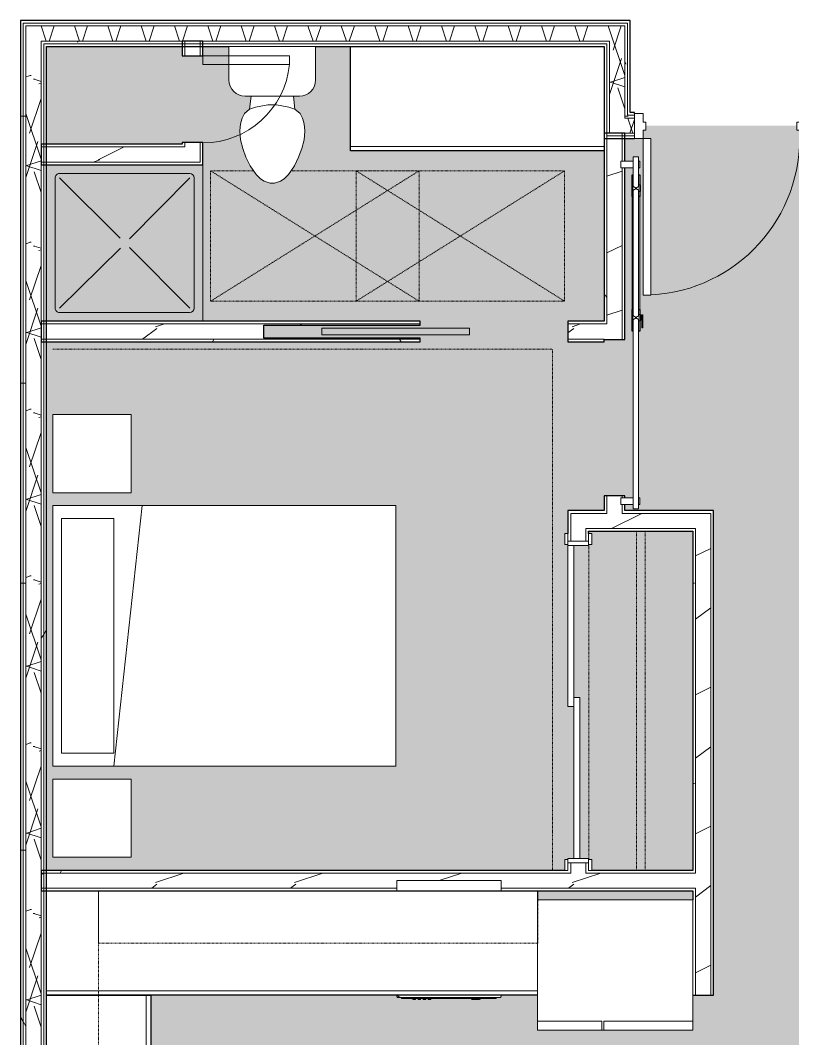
# Model space of a CAD drawing. Header units: inches. Extents: x -4830 to -235, y 9551 to 12852.
# Drawn here: x -3408.9 to -3231.1, y 11415.2 to 11649.6 of the extents above; entities that cross this region are included whole.
import ezdxf

# ---------------------------------------------------------------- set-up
doc = ezdxf.new("R2010")
doc.units = ezdxf.units.IN
doc.header["$MEASUREMENT"] = 0
doc.linetypes.add('Dash', pattern=[0.25, 0.125, -0.125])
for name, color, linetype, lineweight in [('0-1', 7, 'Continuous', 5), ('0-2', 7, 'Continuous', 9), ('0-3', 8, 'Continuous', 9), ('A-AREA-PATT-2', 254, 'Continuous', 9), ('A-DOOR-1', 7, 'Continuous', 9), ('A-DOOR-2', 50, 'Continuous', 13), ('A-DOOR-3', 250, 'Continuous', 25), ('A-DOOR-FRAM-1', 50, 'Continuous', 13), ('A-GENM-HDLN-1', 7, 'Dash', 9), ('A-WALL-1', 250, 'Continuous', 25), ('A-WALL-2', 7, 'Continuous', 9), ('A-WALL-PATT-1', 7, 'Continuous', 9), ('A-WALL-PATT-2', 8, 'Continuous', 9), ('A-WALL-PATT-3', 253, 'Continuous', 9), ('I-FURN-1', 7, 'Continuous', 9), ('I-FURN-HDLN-1', 7, 'Dash', 9), ('I-WALL-1', 250, 'Continuous', 25), ('P-SANR-FIXT-1', 7, 'Continuous', 9), ('Q-CASE-1', 250, 'Continuous', 25), ('Q-CASE-2', 7, 'Continuous', 9), ('Q-CASE-HDLN-1', 7, 'Dash', 9), ('Q-SPCQ-1', 7, 'Continuous', 9)]:
    doc.layers.add(name, color=color, linetype=linetype, lineweight=lineweight)
pattern_1 = [(0, (0, 0), (61.44, 15.36), [2.534, -43.546, 2.534, -43.546, -245.76]), (0, (0, 0), (61.44, 15.36), [-92.16, 2.534, -89.626, 2.534, -43.546, -107.52]), (0, (0, 0), (61.44, 15.36), [-230.4, 2.534, -28.186, 2.534, -74.266]), (120, (23.04, 7.68), (-44.02215, 45.5286), [2.534, -43.546, 2.534, -43.546, -245.76]), (120, (23.04, 7.68), (-44.02215, 45.5286), [-92.16, 2.534, -89.626, 2.534, -43.546, -107.52]), (120, (23.04, 7.68), (-44.02215, 45.5286), [-230.4, 2.534, -28.186, 2.534, -74.266]), (240, (30.72, 38.4), (-17.41785, -60.8886), [2.534, -43.546, 2.534, -43.546, -245.76]), (240, (30.72, 38.4), (-17.41785, -60.8886), [-92.16, 2.534, -89.626, 2.534, -43.546, -107.52]), (240, (30.72, 38.4), (-17.41785, -60.8886), [-230.4, 2.534, -28.186, 2.534, -74.266])]
pattern_2 = [(216.87, (12.795, 31.987), (95.9612857, 63.9749714), [15.994, -143.942]), (206.565, (31.987, 22.391), (-31.986981, -31.986924), [35.763, -35.763]), (198.435, (31.987, 6.397), (-63.974746, -31.987128), [20.231, -80.922])]
pattern_3 = [(161.57, (0.96, 0.96), (-7.6802237, -0.0009796), [0, -54.643, 6.067, 0]), (18.43, (-0.96, 0.96), (-7.6802237, 0.0009796), [0, -54.643, 6.067, 0]), (108.43, (0.96, 0.96), (3.8382953, -19.2013653), [18.211, -42.499]), (71.57, (-0.96, 0.96), (3.8382953, 19.2013653), [18.211, -42.499])]

# ---------------------------------------------------------------- blocks, each defined once
blk = doc.blocks.new('Pocket_Door_2385 - 34_ x 80_-1722045-FLOOR PLAN - 3RD FLOOR')
at = {"layer": 'A-DOOR-2'}
for p, q in [((-39.67, 0.75), (-39.67, -0.75)), ((-5.67, 0.75), (-39.67, 0.75)), ((-5.67, -0.75), (-5.67, 0.75)), ((-39.67, -0.75), (-5.67, -0.75))]:
    blk.add_line(p, q, dxfattribs=at)
blk = doc.blocks.new('FOLDING_SLIDING CLOSET - 72_ x 80_-1372885-FLOOR PLAN - 3RD FLOOR')
at = {"layer": 'A-DOOR-1'}
for p, q in [((-38.75, 3.25), (-36.25, 3.25)), ((-38.75, 2.5), (-38.75, 3.25)), ((-36.25, 2.5), (-38.75, 2.5)), ((-36.25, 3.25), (-36.25, 2.5)), ((36.25, 3.25), (38.75, 3.25)), ((36.25, 2.5), (36.25, 3.25)), ((38.75, 2.5), (36.25, 2.5)), ((38.75, 3.25), (38.75, 2.5)), ((-38.75, -2.25), (-36.25, -2.25)), ((-38.75, -3), (-38.75, -2.25)), ((-36.25, -2.25), (-36.25, -3)), ((36.25, -2.25), (38.75, -2.25)), ((36.25, -3), (36.25, -2.25)), ((38.75, -2.25), (38.75, -3)), ((-36.25, -3), (-38.75, -3)), ((38.75, -3), (36.25, -3))]:
    blk.add_line(p, q, dxfattribs=at)
at = {"layer": 'A-DOOR-2'}
for p, q in [((-1, 0.5), (36, 0.5)), ((-1, -0.875), (-1, 0.5)), ((36, 0.5), (36, -0.875)), ((-36, -0.875), (1, -0.875)), ((-36, -2.25), (-36, -0.875)), ((1, -2.25), (-36, -2.25)), ((36, -0.875), (-1, -0.875)), ((1, -0.875), (1, -2.25))]:
    blk.add_line(p, q, dxfattribs=at)
at = {"layer": 'A-DOOR-FRAM-1'}
for p, q in [((-37, 2.5), (-36, 2.5)), ((-37, -2.25), (-37, 2.5)), ((-36, 2.5), (-36, -2.25)), ((36, 2.5), (37, 2.5)), ((36, -2.25), (36, 2.5)), ((37, 2.5), (37, -2.25)), ((-36, -2.25), (-37, -2.25)), ((37, -2.25), (36, -2.25))]:
    blk.add_line(p, q, dxfattribs=at)
blk = doc.blocks.new('Refrigerator_-_Side-by-Side_6047 - 36_ X 30_-345559-FLOOR PLAN - 3RD FLOOR')
at = {"layer": 'Q-SPCQ-1'}
for p, q in [((17.87, 14.42), (-17.88, 14.42)), ((-17.88, 14.42), (-17.88, -15.58)), ((17.87, -15.58), (17.87, 14.42)), ((-17.88, -13.58), (-3.13, -13.58)), ((-17.88, -13.58), (-17.88, -15.58)), ((-3.13, -15.58), (-3.13, -13.58)), ((-2.63, -13.58), (17.87, -13.58)), ((-2.63, -13.58), (-2.63, -15.58)), ((17.87, -15.58), (17.87, -13.58)), ((-17.88, -15.58), (17.87, -15.58)), ((-3.13, -15.58), (-17.88, -15.58)), ((17.87, -15.58), (-2.63, -15.58))]:
    blk.add_line(p, q, dxfattribs=at)
blk = doc.blocks.new('OD_CW_Base Cabinet - OD_CW_Base Cabinet-1964684-FLOOR PLAN - 3RD FLOOR')
at = {"layer": 'Q-CASE-1'}
for p, q in [((0.74, 0), (113.84, 0)), ((113.84, 0), (113.84, -24)), ((0.74, -24), (0.74, -22)), ((113.84, -24), (0.74, -24))]:
    blk.add_line(p, q, dxfattribs=at)
at = {"layer": 'Q-CASE-2'}
for p, q in [((0.74, 0), (113.84, 0)), ((113.84, -1), (0.74, -1)), ((0.74, -1), (113.84, -1)), ((113.84, 0), (113.84, -1)), ((113.84, -1), (113.84, -24)), ((0.74, -24), (0.74, -22)), ((113.84, -24), (0.74, -24))]:
    blk.add_line(p, q, dxfattribs=at)
blk = doc.blocks.new('Dishwasher_15404 - 34_ counter-V39-FLOOR PLAN - 3RD FLOOR')
at = {"layer": 'Q-SPCQ-1'}
for p, q in [((2.37, 0), (0, 0)), ((0, 0), (0, -24)), ((26.68, 0), (26.37, 0)), ((26.87, -22.93), (26.87, -0.2)), ((27.12, -1.09), (26.87, -1.09)), ((27.12, -1.09), (27.12, -22.91)), ((27.37, -4.82), (27.12, -4.82)), ((27.12, -6.79), (27.37, -6.79)), ((27.37, -4.96), (27.37, -5.81)), ((27.37, -5.81), (27.37, -6.66)), ((27.37, -16.15), (27.12, -16.15)), ((27.37, -16.15), (27.37, -16.74)), ((27.12, -16.74), (27.37, -16.74)), ((27.37, -17.33), (27.12, -17.33)), ((27.12, -17.92), (27.37, -17.92)), ((27.37, -18.51), (27.12, -18.51)), ((27.37, -17.33), (27.37, -17.92)), ((27.37, -18.51), (27.37, -19.1)), ((27.12, -19.1), (27.37, -19.1)), ((27.37, -19.69), (27.12, -19.69)), ((27.12, -20.28), (27.37, -20.28)), ((27.37, -19.69), (27.37, -20.28)), ((27.12, -22.91), (26.87, -22.91)), ((26.87, -23.8), (26.87, -22.93)), ((0, -24), (2.37, -24)), ((26.37, -24), (26.68, -24))]:
    blk.add_line(p, q, dxfattribs=at)
for centre, radius, start, end in [((26.68, -0.2), 0.197, 360, 90), ((26.68, -0.2), 0.197, 15, 75), ((25.8, -22.93), 1.07, 302.4275, 0), ((26.68, -23.8), 0.197, 270, 0)]:
    blk.add_arc(centre, radius, start, end, dxfattribs=at)
blk = doc.blocks.new('OD_CW_Base Cabinet - OD_CW_Base Cabinet-1964726-FLOOR PLAN - 3RD FLOOR')
at = {"layer": 'Q-CASE-1'}
for p, q in [((0.74, -24), (0.74, 0)), ((0.74, 0), (133.01, 0)), ((133.01, 0), (133.01, -24)), ((46.97, -24), (0.74, -24)), ((133.01, -24), (70.97, -24))]:
    blk.add_line(p, q, dxfattribs=at)
at = {"layer": 'Q-CASE-2'}
for p, q in [((0.74, -1), (0.74, 0)), ((0.74, 0), (133.01, 0)), ((46.97, -1), (0.74, -1)), ((0.74, -24), (0.74, -1)), ((0.74, -1), (46.97, -1)), ((133.01, -1), (70.97, -1)), ((70.97, -1), (133.01, -1)), ((133.01, 0), (133.01, -1)), ((133.01, -1), (133.01, -24)), ((46.97, -24), (0.74, -24)), ((133.01, -24), (70.97, -24))]:
    blk.add_line(p, q, dxfattribs=at)
blk = doc.blocks.new('OD_CW_Upper Cabinet - OD_CW_Upper Cabinet-1964754-FLOOR PLAN - 3RD FLOOR')
at = {"layer": 'Q-CASE-HDLN-1'}
for p, q in [((157.01, 24), (0.74, 24)), ((0.74, 24), (0.74, 12)), ((157.01, 12), (157.01, 24)), ((0.74, 12), (157.01, 12))]:
    blk.add_line(p, q, dxfattribs=at)
blk = doc.blocks.new('Toilet-Domestic-3D - Toilet-Domestic-3D-1372870-FLOOR PLAN - 3RD FLOOR')
at = {"layer": 'P-SANR-FIXT-1'}
for p, q in [((-1.87, 11.5), (-0.5, 12)), ((-0.5, 12), (0.5, 12)), ((0.5, 12), (1.87, 11.5)), ((-5.13, 8), (-3.74, 10)), ((-3.74, 10), (-2.74, 11)), ((-2.74, 11), (-1.87, 11.5)), ((1.87, 11.5), (2.74, 11)), ((2.74, 11), (3.74, 10)), ((3.74, 10), (5.13, 8)), ((-6.06, 6), (-5.13, 8)), ((5.13, 8), (6.06, 6)), ((-6.79, 4), (-6.06, 6)), ((6.06, 6), (6.79, 4)), ((-7.33, 1.99), (-6.79, 4)), ((6.79, 4), (7.33, 1.99)), ((-7.5, 0), (-7.33, 1.99)), ((7.33, 1.99), (7.5, 0)), ((-7.41, -1), (-7.5, 0)), ((-7.24, -2), (-7.41, -1)), ((-6.97, -3), (-7.24, -2)), ((7.24, -2), (6.97, -3)), ((7.41, -1), (7.24, -2)), ((7.5, 0), (7.41, -1)), ((-6.4, -4), (-6.97, -3)), ((-5.21, -5), (-6.4, -4)), ((6.4, -4), (5.21, -5)), ((6.97, -3), (6.4, -4)), ((-3.84, -5.5), (-5.21, -5)), ((-4.86, -8.02), (-5.21, -5)), ((-1, -6), (-3.84, -5.5)), ((1, -6), (-1, -6)), ((3.84, -5.5), (1, -6)), ((5.21, -5), (3.84, -5.5)), ((4.86, -8.02), (5.21, -5)), ((6.25, -8.02), (-6.25, -8.02)), ((-9.98, -11.75), (-9.98, -19.48)), ((9.98, -19.48), (9.98, -11.75)), ((-9.98, -19.48), (9.98, -19.48))]:
    blk.add_line(p, q, dxfattribs=at)
for centre, start, end in [((-6.25, -11.75), 90, 180), ((6.25, -11.75), 0, 90)]:
    blk.add_arc(centre, 3.73, start, end, dxfattribs=at)
blk = doc.blocks.new('OD_CW_Base Cabinet - OD_CW_Base Cabinet-1913600-FLOOR PLAN - 3RD FLOOR')
at = {"layer": 'Q-CASE-1'}
for p, q in [((0.74, -24), (0.74, 0)), ((0.74, 0), (59.14, 0)), ((59.14, 0), (59.14, -24)), ((59.14, -24), (0.74, -24))]:
    blk.add_line(p, q, dxfattribs=at)
at = {"layer": 'Q-CASE-2'}
for p, q in [((0.74, -1), (0.74, 0)), ((0.74, 0), (59.14, 0)), ((59.14, -1), (0.74, -1)), ((0.74, -24), (0.74, -1)), ((0.74, -1), (59.14, -1)), ((59.14, 0), (59.14, -1)), ((59.14, -1), (59.14, -24)), ((59.14, -24), (0.74, -24))]:
    blk.add_line(p, q, dxfattribs=at)
blk = doc.blocks.new('Shower Base-3D - 36_ x 36_-V42-FLOOR PLAN - 3RD FLOOR')
at = {"layer": 'P-SANR-FIXT-1'}
for p, q in [((-18, 18), (-18, -18)), ((-16, -15), (-16, 15)), ((-15, 16), (15, 16)), ((-1.12, 1), (-15, 15)), ((0.97, 1.14), (15, 15)), ((16, 15), (16, -15)), ((-1.13, -0.98), (-15, -15)), ((1.01, -1.11), (15, -15)), ((15, -16), (-15, -16))]:
    blk.add_line(p, q, dxfattribs=at)
for centre, start, end in [((-15, 15), 90, 180), ((15, 15), 360, 90), ((-15, -15), 180, 270), ((15, -15), 270, 0)]:
    blk.add_arc(centre, 1, start, end, dxfattribs=at)
blk = doc.blocks.new('Interior_barn_door_18732 - Interior_barn_door_18732-1656080-FLOOR PLAN - 3RD FLOOR')
at = {"layer": 'A-DOOR-1'}
for p, q in [((-53.21, 5.57), (-60, 5.57)), ((-60, 4.95), (-60, 5.57)), ((-60, 4.32), (-60, 4.95)), ((-57.5, 5.85), (-59, 5.85)), ((-59, 5.85), (-59, 5.57)), ((-57.5, 5.57), (-57.5, 5.85)), ((-53.56, 6), (-52.06, 6)), ((-53.56, 6), (-53.56, 5.67)), ((-53.56, 5.67), (-52.06, 5.67)), ((-53.29, 5.67), (-52.82, 4.92)), ((-52.82, 4.98), (-53.29, 4.23)), ((-52.76, 4.92), (-52.29, 5.67)), ((-52.29, 4.23), (-52.76, 4.98)), ((-23.42, 5.57), (-52.37, 5.57)), ((-52.06, 5.67), (-52.06, 6)), ((-24.9, 5.82), (-50.9, 5.82)), ((-23.73, 6), (-22.23, 6)), ((-23.73, 5.67), (-23.73, 6)), ((-23.73, 5.67), (-22.23, 5.67)), ((-23.44, 6.07), (-23.69, 6.07)), ((-23.69, 6.07), (-23.44, 6.07)), ((-23.35, 6.57), (-23.63, 6.57)), ((-23.63, 6.57), (-23.63, 6.32)), ((-23.63, 6.32), (-23.35, 6.32)), ((-23.59, 6.57), (-23.59, 6.32)), ((-23.5, 5.67), (-23.03, 4.92)), ((-23.03, 4.98), (-23.5, 4.23)), ((-23.44, 6.07), (-22.69, 6.07)), ((-23.41, 6.57), (-22.49, 6.57)), ((-22.49, 6.32), (-23.41, 6.32)), ((-23.32, 6.32), (-23.32, 6.07)), ((-23.32, 6.32), (-23.32, 6.07)), ((-22.97, 4.92), (-22.5, 5.67)), ((-22.5, 4.23), (-22.97, 4.98)), ((-22.82, 6.07), (-22.82, 6.32)), ((-22.82, 6.07), (-22.82, 6.32)), ((-22.44, 6.07), (-22.69, 6.07)), ((-22.69, 6.07), (-22.44, 6.07)), ((-22.49, 6.57), (-22.67, 6.57)), ((-22.67, 6.32), (-22.49, 6.32)), ((21, 5.57), (-22.58, 5.57)), ((-22.49, 6.57), (-22.49, 6.32)), ((-22.23, 6), (-22.23, 5.67)), ((-20.62, 6.32), (-20.62, 6.57)), ((18.5, 5.85), (18.5, 5.57)), ((20, 5.85), (18.5, 5.85)), ((20, 5.57), (20, 5.85)), ((21, 5.57), (21, 4.95)), ((21, 4.95), (21, 4.32)), ((-60, 4.32), (-53.22, 4.32)), ((-59, 4.32), (-59, 1.47)), ((-57.5, 1.47), (-57.5, 4.32)), ((-52.79, 4.23), (-53.27, 4.23)), ((-52.31, 4.23), (-52.79, 4.23)), ((-52.36, 4.32), (-23.43, 4.32)), ((-50.9, 4.07), (-24.9, 4.07)), ((-23, 4.23), (-23.48, 4.23)), ((-22.52, 4.23), (-23, 4.23)), ((-22.57, 4.32), (21, 4.32)), ((18.5, 4.32), (18.5, 1.47)), ((20, 1.47), (20, 4.32)), ((-59, 1.47), (-57.5, 1.47)), ((18.5, 1.47), (20, 1.47))]:
    blk.add_line(p, q, dxfattribs=at)
for points, knots in [([(-23.63, 6.57), (-23.6, 6.57), (-23.54, 6.57), (-23.46, 6.57), (-23.43, 6.57)], [-0.72570661, -0.72570661, -0.72570661, -0.72570661, -0.67955891, -0.66350319, -0.66350319, -0.66350319, -0.66350319]), ([(-23.43, 6.32), (-23.46, 6.32), (-23.54, 6.32), (-23.6, 6.32), (-23.63, 6.32)], [0.66350319, 0.66350319, 0.66350319, 0.66350319, 0.67955891, 0.72570661, 0.72570661, 0.72570661, 0.72570661]), ([(-22.49, 6.57), (-22.52, 6.57), (-22.6, 6.57), (-22.69, 6.57), (-22.7, 6.57)], [-0.1486938, -0.1486938, -0.1486938, -0.1486938, -0.13013365, -0.08496789, -0.08496789, -0.08496789, -0.08496789]), ([(-22.68, 6.32), (-22.66, 6.32), (-22.61, 6.32), (-22.52, 6.32), (-22.49, 6.32)], [0.08496789, 0.08496789, 0.08496789, 0.08496789, 0.13013365, 0.1486938, 0.1486938, 0.1486938, 0.1486938]), ([(-22.49, 6.57), (-22.05, 6.57), (-21.63, 6.57), (-21.29, 6.57), (-20.97, 6.57), (-20.67, 6.57), (-20.62, 6.57), (-20.62, 6.57)], [-0.722227, -0.722227, -0.722227, -0.722227, -0.6854273, -0.6485379, -0.6054888, -0.5563887, -0.5098073, -0.5098073, -0.5098073, -0.5098073]), ([(-20.62, 6.32), (-20.62, 6.32), (-20.67, 6.32), (-20.97, 6.32), (-21.29, 6.32), (-21.63, 6.32), (-22.05, 6.32), (-22.49, 6.32)], [0.5098073, 0.5098073, 0.5098073, 0.5098073, 0.5563887, 0.6054888, 0.6485379, 0.6854273, 0.722227, 0.722227, 0.722227, 0.722227]), ([(-20.62, 6.57), (-20.62, 6.57), (-20.63, 6.57), (-20.69, 6.57), (-20.77, 6.57), (-20.79, 6.57)], [-0.50809684, -0.50809684, -0.50809684, -0.50809684, -0.4969616, -0.43765961, -0.42483944, -0.42483944, -0.42483944, -0.42483944]), ([(-20.79, 6.32), (-20.77, 6.32), (-20.69, 6.32), (-20.63, 6.32), (-20.62, 6.32), (-20.62, 6.32)], [0.42483944, 0.42483944, 0.42483944, 0.42483944, 0.43765961, 0.4969616, 0.50809684, 0.50809684, 0.50809684, 0.50809684])]:
    blk.add_open_spline(points, degree=3, knots=knots, dxfattribs=at)
for points in [[(-22.67, 6.57), (-22.65, 6.57), (-22.6, 6.57), (-22.5, 6.57)], [(-22.5, 6.32), (-22.6, 6.32), (-22.65, 6.32), (-22.67, 6.32)], [(-22.47, 6.57), (-22.52, 6.57), (-22.58, 6.57), (-22.65, 6.57)], [(-22.63, 6.32), (-22.57, 6.32), (-22.52, 6.32), (-22.47, 6.32)], [(-22.62, 6.57), (-22.58, 6.57), (-22.54, 6.57), (-22.5, 6.57)], [(-22.5, 6.32), (-22.54, 6.32), (-22.58, 6.32), (-22.62, 6.32)]]:
    blk.add_open_spline(points, degree=3, dxfattribs=at)
at = {"layer": 'A-DOOR-3'}
for p, q in [((-55.9, 5.82), (-53.56, 5.82)), ((-55.9, 5.57), (-55.9, 5.82)), ((-52.06, 5.82), (-50.9, 5.82)), ((-50.9, 5.82), (-50.9, 5.57)), ((-24.9, 5.82), (-23.73, 5.82)), ((-24.9, 5.55), (-24.9, 5.82)), ((-22.23, 5.82), (-19.9, 5.82)), ((-19.9, 5.82), (-19.9, 5.55)), ((-55.9, 4.07), (-55.9, 4.32)), ((-50.9, 4.07), (-55.9, 4.07)), ((-50.9, 4.33), (-50.9, 4.07)), ((-24.9, 4.07), (-24.9, 4.34)), ((-19.9, 4.07), (-24.9, 4.07)), ((-19.9, 4.34), (-19.9, 4.07))]:
    blk.add_line(p, q, dxfattribs=at)
blk = doc.blocks.new('OD_CW_Upper Cabinet - OD_CW_Upper Cabinet-1964653-FLOOR PLAN - 3RD FLOOR')
at = {"layer": 'Q-CASE-HDLN-1'}
for p, q in [((101.84, 24), (0.74, 24)), ((0.74, 24), (0.74, 12)), ((101.84, 12), (101.84, 24)), ((0.74, 12), (101.84, 12))]:
    blk.add_line(p, q, dxfattribs=at)
blk = doc.blocks.new('OD_CW_Closet - OD_CW_Closet-1690832-FLOOR PLAN - 3RD FLOOR')
at = {"layer": 'Q-CASE-HDLN-1'}
for p, q in [((0.74, -24), (0.74, -0.73)), ((3.24, 0), (75.74, 0)), ((78.24, 0), (78.78, 0)), ((78.78, 0), (78.78, -24)), ((0.74, -11), (78.78, -11)), ((0.74, -13), (78.78, -13)), ((78.78, -24), (0.74, -24))]:
    blk.add_line(p, q, dxfattribs=at)
blk = doc.blocks.new('Single-Flush - CLOSET-1720256-FLOOR PLAN - 3RD FLOOR')
at = {"layer": 'A-DOOR-1'}
blk.add_arc((10, -2.38), 20.07, 180, 264.2799, dxfattribs=at)
at = {"layer": 'A-DOOR-2'}
for p, q in [((8, -2.38), (8, -22.34)), ((10, -2.38), (8, -2.38)), ((10, -2.38), (10, -22.34)), ((10, -22.34), (8, -22.34))]:
    blk.add_line(p, q, dxfattribs=at)
blk = doc.blocks.new('ADA Clearances - 30_x48_-V43-FLOOR PLAN - 3RD FLOOR')
at = {"layer": 'A-GENM-HDLN-1'}
for p, q in [((15, 24), (-15, -24)), ((-15, 24), (15, -24)), ((-15, -5.48), (-15, 24)), ((-15, 24), (15, 24)), ((15, 24), (15, -24)), ((-15, -24), (-15, -14.12)), ((15, -24), (-15, -24))]:
    blk.add_line(p, q, dxfattribs=at)
blk = doc.blocks.new('ADA Clearances - 30_x48_-1721104-FLOOR PLAN - 3RD FLOOR')
at = {"layer": 'A-GENM-HDLN-1'}
for p, q in [((15, 24), (-15, -24)), ((-15, 24), (15, -24)), ((-15, -24), (-15, 24)), ((-15, 24), (15, 24)), ((15, 24), (15, -24)), ((15, -24), (-15, -24))]:
    blk.add_line(p, q, dxfattribs=at)
blk = doc.blocks.new('Bed-Standard - Queen 60_ x 79_-1433484-FLOOR PLAN - 3RD FLOOR')
at = {"layer": 'I-FURN-1'}
for p, q in [((-19.31, 41.3), (40.69, 41.3)), ((-19.31, -37.7), (-19.31, 41.3)), ((40.69, 41.3), (40.69, -37.7)), ((40.69, -23.7), (-19.31, -17.13)), ((-16.31, -23.7), (37.69, -23.7)), ((-16.31, -35.7), (-16.31, -23.7)), ((37.69, -35.7), (37.69, -23.7)), ((-16.31, -35.7), (37.69, -35.7)), ((40.69, -37.7), (-19.31, -37.7))]:
    blk.add_line(p, q, dxfattribs=at)
at = {"layer": 'I-FURN-HDLN-1'}
for p, q in [((-55.31, 77.3), (64.69, 77.3)), ((-55.31, -37.7), (-55.31, 77.3)), ((64.69, 77.3), (64.69, -37.7))]:
    blk.add_line(p, q, dxfattribs=at)
blk = doc.blocks.new('Table-Night Stand - 18_ x 18_ x 24_-1372838-FLOOR PLAN - 3RD FLOOR')
at = {"layer": 'I-FURN-1'}
for p, q in [((0.15, 0), (18.15, 0)), ((0.15, -18), (0.15, 0)), ((18.15, 0), (18.15, -18)), ((18.15, -18), (0.15, -18))]:
    blk.add_line(p, q, dxfattribs=at)
blk = doc.blocks.new('CTR - 1st Phase - Unit Layouts_rvt-1-FLOOR PLAN - 3RD FLOOR')
at = {"layer": 'A-WALL-PATT-1'}
h = blk.add_hatch(dxfattribs=at)
h.set_pattern_fill('FP_1', color=256, style=0, pattern_type=2)
h.set_pattern_definition(pattern_1)
h.paths.add_polyline_path([(-3274.52, 11536.77), (-3273.9, 11536.77), (-3273.9, 11540.19), (-3274.52, 11540.19), (-3274.52, 11537.19)], flags=0)
h.paths.add_polyline_path([(-3273.9, 11579.73), (-3273.9, 11623.64), (-3274.52, 11623.64), (-3274.52, 11579.73)], flags=0)
h = blk.add_hatch(dxfattribs=at)
h.set_pattern_fill('FP_1', color=256, style=0, pattern_type=2)
h.set_pattern_definition(pattern_1)
h.paths.add_polyline_path([(-3274.52, 11575.6), (-3274.52, 11576.23), (-3282.85, 11576.23), (-3282.85, 11575.6)], flags=0)
h.paths.add_polyline_path([(-3401.45, 11575.6), (-3316.85, 11575.6), (-3316.85, 11576.23), (-3402.92, 11576.23), (-3402.92, 11575.6)], flags=0)
h = blk.add_hatch(dxfattribs=at)
h.set_pattern_fill('FP_1', color=256, style=0, pattern_type=2)
h.set_pattern_definition(pattern_1)
h.paths.add_polyline_path([(-3253.45, 11425.22), (-3253.45, 11449.85), (-3254.07, 11449.85), (-3254.07, 11425.22)], flags=0)
h.paths.add_polyline_path([(-3254.07, 11453.35), (-3253.45, 11453.35), (-3253.45, 11532.02), (-3254.07, 11532.02), (-3254.07, 11453.97)], flags=0)
h = blk.add_hatch(dxfattribs=at)
h.set_pattern_fill('FP_1', color=256, style=0, pattern_type=2)
h.set_pattern_definition(pattern_1)
h.paths.add_polyline_path([(-3282.85, 11453.35), (-3282.22, 11453.35), (-3282.22, 11453.97), (-3402.92, 11453.97), (-3402.92, 11453.35), (-3283.6, 11453.35)], flags=0)
h.paths.add_polyline_path([(-3277.35, 11453.35), (-3254.07, 11453.35), (-3254.07, 11453.97), (-3278.72, 11453.97), (-3278.72, 11453.35), (-3278.1, 11453.35)], flags=0)
at = {"layer": 'A-WALL-PATT-2'}
h = blk.add_hatch(dxfattribs=at)
h.set_pattern_fill('FP_2', color=256, style=0, pattern_type=2)
h.set_pattern_definition(pattern_2)
h.paths.add_polyline_path([(-3270.4, 11536.14), (-3270.4, 11538.19), (-3270.68, 11538.19), (-3270.68, 11539.69), (-3270.4, 11539.69), (-3270.4, 11540.19), (-3273.9, 11540.19), (-3273.9, 11536.14)], flags=0)
h.paths.add_polyline_path([(-3273.9, 11576.19), (-3270.4, 11576.19), (-3270.4, 11615.69), (-3270.68, 11615.69), (-3270.68, 11617.19), (-3270.4, 11617.19), (-3270.4, 11623.64), (-3273.9, 11623.64), (-3273.9, 11576.23)], flags=0)
h = blk.add_hatch(dxfattribs=at)
h.set_pattern_fill('FP_2', color=256, style=0, pattern_type=2)
h.set_pattern_definition(pattern_2)
h.paths.add_polyline_path([(-3389.94, 11616.98), (-3367.55, 11616.98), (-3367.55, 11620.48), (-3402.92, 11620.48), (-3402.92, 11616.98)], flags=0)
h = blk.add_hatch(dxfattribs=at)
h.set_pattern_fill('FP_2', color=256, style=0, pattern_type=2)
h.set_pattern_definition(pattern_2)
h.paths.add_polyline_path([(-3273.9, 11576.23), (-3273.9, 11579.73), (-3282.85, 11579.73), (-3282.85, 11576.23), (-3274, 11576.23)], flags=0)
h.paths.add_polyline_path([(-3316.85, 11576.23), (-3316.85, 11576.48), (-3352.85, 11576.48), (-3352.85, 11579.48), (-3316.85, 11579.48), (-3316.85, 11579.73), (-3402.92, 11579.72), (-3402.92, 11576.23), (-3352.85, 11576.23)], flags=0)
h = blk.add_hatch(dxfattribs=at)
h.set_pattern_fill('FP_2', color=256, style=0, pattern_type=2)
h.set_pattern_definition(pattern_2)
h.paths.add_polyline_path([(-3282.22, 11453.35), (-3278.72, 11453.35), (-3278.72, 11455.72), (-3282.22, 11455.72), (-3282.22, 11453.97)], flags=0)
h.paths.add_polyline_path([(-3282.22, 11529.72), (-3278.72, 11529.72), (-3278.72, 11536.14), (-3282.22, 11536.14)], flags=0)
h = blk.add_hatch(dxfattribs=at)
h.set_pattern_fill('FP_2', color=256, style=0, pattern_type=2)
h.set_pattern_definition(pattern_2)
h.paths.add_polyline_path([(-3278.1, 11532.64), (-3249.95, 11532.64), (-3249.95, 11536.14), (-3278.72, 11536.14), (-3278.72, 11532.64)], flags=0)
h = blk.add_hatch(dxfattribs=at)
h.set_pattern_fill('FP_2', color=256, style=0, pattern_type=2)
h.set_pattern_definition(pattern_2)
h.paths.add_polyline_path([(-3249.95, 11425.22), (-3249.95, 11532.64), (-3253.45, 11532.64), (-3253.45, 11425.22)], flags=0)
h = blk.add_hatch(dxfattribs=at)
h.set_pattern_fill('FP_2', color=256, style=0, pattern_type=2)
h.set_pattern_definition(pattern_2)
h.paths.add_polyline_path([(-3298.26, 11449.85), (-3253.45, 11449.85), (-3253.45, 11453.35), (-3404.17, 11453.35), (-3404.17, 11449.85), (-3322.26, 11449.85), (-3322.26, 11451.6), (-3298.26, 11451.6)], flags=0)
at = {"layer": 'A-WALL-1'}
for p, q in [((-3371.67, 11644.86), (-3371.67, 11641.48)), ((-3366.92, 11644.86), (-3371.67, 11644.86)), ((-3366.92, 11641.48), (-3366.92, 11644.86)), ((-3371.67, 11641.48), (-3366.92, 11641.48)), ((-3269.77, 11623.64), (-3274.52, 11623.64)), ((-3269.77, 11617.19), (-3269.77, 11623.64)), ((-3371.67, 11621.1), (-3404.17, 11621.1)), ((-3404.17, 11621.1), (-3404.17, 11616.35)), ((-3371.67, 11621.48), (-3371.67, 11621.1)), ((-3366.92, 11621.48), (-3371.67, 11621.48)), ((-3366.92, 11621.1), (-3366.92, 11621.48)), ((-3366.92, 11616.98), (-3366.92, 11621.1)), ((-3274.52, 11619.61), (-3274.52, 11580.35)), ((-3404.17, 11616.35), (-3366.92, 11616.35)), ((-3366.92, 11616.35), (-3366.92, 11616.98)), ((-3269.77, 11576.19), (-3269.77, 11615.69)), ((-3316.85, 11580.35), (-3404.17, 11580.35)), ((-3404.17, 11580.35), (-3404.17, 11575.6)), ((-3352.85, 11576.48), (-3352.85, 11579.48)), ((-3352.85, 11579.48), (-3316.85, 11579.48)), ((-3316.85, 11579.48), (-3316.85, 11580.35)), ((-3274.52, 11580.35), (-3282.85, 11580.35)), ((-3282.85, 11580.35), (-3282.85, 11575.6)), ((-3316.85, 11576.48), (-3352.85, 11576.48)), ((-3316.85, 11575.6), (-3316.85, 11576.48)), ((-3274.52, 11576.19), (-3269.77, 11576.19)), ((-3274.52, 11575.6), (-3274.52, 11576.19)), ((-3404.17, 11575.6), (-3316.85, 11575.6)), ((-3282.85, 11575.6), (-3274.52, 11575.6)), ((-3274.52, 11540.19), (-3274.52, 11536.77)), ((-3269.77, 11540.19), (-3274.52, 11540.19)), ((-3269.77, 11539.69), (-3269.77, 11540.19)), ((-3282.85, 11536.77), (-3282.85, 11531.47)), ((-3282.22, 11536.77), (-3282.85, 11536.77)), ((-3278.1, 11536.77), (-3282.22, 11536.77)), ((-3274.52, 11536.77), (-3278.1, 11536.77)), ((-3269.77, 11536.77), (-3269.77, 11538.19)), ((-3249.32, 11536.77), (-3269.77, 11536.77)), ((-3249.32, 11536.14), (-3249.32, 11536.77)), ((-3249.32, 11532.02), (-3249.32, 11536.14)), ((-3278.1, 11531.47), (-3278.1, 11532.02)), ((-3278.1, 11532.02), (-3254.07, 11532.02)), ((-3254.07, 11532.02), (-3254.07, 11453.97)), ((-3249.32, 11425.22), (-3249.32, 11532.02)), ((-3283.6, 11453.97), (-3404.17, 11453.97)), ((-3404.17, 11453.97), (-3404.17, 11449.22)), ((-3254.07, 11453.97), (-3277.35, 11453.97)), ((-3404.17, 11449.22), (-3402.92, 11449.22)), ((-3289.82, 11449.22), (-3254.07, 11449.22)), ((-3254.07, 11449.22), (-3254.07, 11447.22)), ((-3254.07, 11425.22), (-3249.32, 11425.22))]:
    blk.add_line(p, q, dxfattribs=at)
at = {"layer": 'A-WALL-2'}
for p, q in [((-3371.05, 11641.48), (-3371.05, 11644.86)), ((-3367.55, 11641.48), (-3367.55, 11644.86)), ((-3273.9, 11579.73), (-3273.9, 11623.64)), ((-3270.4, 11617.19), (-3270.4, 11623.64)), ((-3371.05, 11621.1), (-3371.05, 11621.48)), ((-3371.05, 11621.1), (-3371.05, 11620.48)), ((-3367.55, 11621.1), (-3367.55, 11621.48)), ((-3367.55, 11621.1), (-3367.55, 11620.48)), ((-3371.05, 11620.48), (-3404.17, 11620.48)), ((-3367.55, 11620.48), (-3367.55, 11616.98)), ((-3367.55, 11616.98), (-3404.17, 11616.98)), ((-3270.4, 11576.19), (-3270.4, 11615.69)), ((-3404.17, 11579.73), (-3316.85, 11579.73)), ((-3282.85, 11579.73), (-3274.52, 11579.73)), ((-3273.9, 11579.73), (-3274.52, 11579.73)), ((-3404.17, 11576.23), (-3316.85, 11576.23)), ((-3282.85, 11576.23), (-3274.52, 11576.23)), ((-3274.52, 11576.19), (-3274.52, 11576.23)), ((-3273.9, 11536.77), (-3273.9, 11540.19)), ((-3270.4, 11539.69), (-3270.4, 11540.19)), ((-3273.9, 11536.77), (-3273.9, 11536.14)), ((-3270.4, 11536.77), (-3270.4, 11538.19)), ((-3270.4, 11536.77), (-3270.4, 11536.14)), ((-3282.22, 11529.72), (-3282.22, 11536.14)), ((-3282.22, 11536.14), (-3278.72, 11536.14)), ((-3278.72, 11536.14), (-3278.1, 11536.14)), ((-3273.9, 11536.14), (-3278.1, 11536.14)), ((-3249.95, 11536.14), (-3270.4, 11536.14)), ((-3249.95, 11536.14), (-3249.95, 11532.64)), ((-3278.72, 11529.72), (-3278.72, 11532.64)), ((-3278.72, 11532.64), (-3278.1, 11532.64)), ((-3253.45, 11532.64), (-3278.1, 11532.64)), ((-3253.45, 11532.64), (-3253.45, 11532.02)), ((-3253.45, 11532.02), (-3253.45, 11453.35)), ((-3249.95, 11532.64), (-3249.95, 11532.02)), ((-3249.95, 11532.02), (-3249.95, 11425.22)), ((-3282.22, 11453.97), (-3282.22, 11455.72)), ((-3278.72, 11453.97), (-3278.72, 11455.72)), ((-3282.22, 11453.35), (-3404.17, 11453.35)), ((-3282.22, 11453.97), (-3282.22, 11453.35)), ((-3278.72, 11453.97), (-3278.72, 11453.35)), ((-3254.07, 11453.35), (-3278.72, 11453.35)), ((-3254.07, 11453.35), (-3253.45, 11453.35)), ((-3322.26, 11449.85), (-3404.17, 11449.85)), ((-3254.07, 11449.85), (-3298.26, 11449.85)), ((-3254.07, 11449.85), (-3253.45, 11449.85)), ((-3253.45, 11449.85), (-3253.45, 11425.22))]:
    blk.add_line(p, q, dxfattribs=at)
at = {"layer": '0-2'}
for name, p, rotation in [('Toilet-Domestic-3D - Toilet-Domestic-3D-1372870-FLOOR PLAN - 3RD FLOOR', (-3350.92, 11624.14), 180), ('OD_CW_Base Cabinet - OD_CW_Base Cabinet-1913600-FLOOR PLAN - 3RD FLOOR', (-3273.79, 11619.61), 180), ('Single-Flush - CLOSET-1720256-FLOOR PLAN - 3RD FLOOR', (-3369.3, 11631.48), 89.99999999999262), ('Shower Base-3D - 36_ x 36_-V42-FLOOR PLAN - 3RD FLOOR', (-3384.92, 11598.35), 180), ('Interior_barn_door_18732 - Interior_barn_door_18732-1656080-FLOOR PLAN - 3RD FLOOR', (-3272.15, 11558.19), 269.9999999999901), ('ADA Clearances - 30_x48_-V43-FLOOR PLAN - 3RD FLOOR', (-3341.12, 11599.98), 269.9999999999915), ('ADA Clearances - 30_x48_-1721104-FLOOR PLAN - 3RD FLOOR', (-3307.62, 11599.98), 269.9999999999915), ('Bed-Standard - Queen 60_ x 79_-1433484-FLOOR PLAN - 3RD FLOOR', (-3363.74, 11518.66), 270.0000000000022), ('Table-Night Stand - 18_ x 18_ x 24_-1372838-FLOOR PLAN - 3RD FLOOR', (-3383.45, 11559.05), 270.0000000000022), ('OD_CW_Closet - OD_CW_Closet-1690832-FLOOR PLAN - 3RD FLOOR', (-3278.07, 11453.23), 90.00000000000021), ('FOLDING_SLIDING CLOSET - 72_ x 80_-1372885-FLOOR PLAN - 3RD FLOOR', (-3280.6, 11492.72), 269.9999999999915), ('Table-Night Stand - 18_ x 18_ x 24_-1372838-FLOOR PLAN - 3RD FLOOR', (-3383.45, 11475.12), 270.0000000000067), ('Dishwasher_15404 - 34_ counter-V39-FLOOR PLAN - 3RD FLOOR', (-3298.26, 11451.6), 269.9999999999842), ('OD_CW_Base Cabinet - OD_CW_Base Cabinet-1964684-FLOOR PLAN - 3RD FLOOR', (-3289.09, 11425.22), 180), ('OD_CW_Upper Cabinet - OD_CW_Upper Cabinet-1964754-FLOOR PLAN - 3RD FLOOR', (-3378.92, 11292.21), 89.99999999997992), ('OD_CW_Base Cabinet - OD_CW_Base Cabinet-1964726-FLOOR PLAN - 3RD FLOOR', (-3378.92, 11425.96), 269.9999999999848)]:
    blk.add_blockref(name, p, dxfattribs=dict(at, rotation=rotation))
for name, p in [('Pocket_Door_2385 - 34_ x 80_-1722045-FLOOR PLAN - 3RD FLOOR', (-3299.85, 11577.98)), ('OD_CW_Upper Cabinet - OD_CW_Upper Cabinet-1964653-FLOOR PLAN - 3RD FLOOR', (-3391.66, 11425.22)), ('Refrigerator_-_Side-by-Side_6047 - 36_ X 30_-345559-FLOOR PLAN - 3RD FLOOR', (-3271.95, 11432.8))]:
    blk.add_blockref(name, p, dxfattribs=at)
blk = doc.blocks.new('HOLLOW METAL - UNIT DOOR-1956233-FLOOR PLAN - 3RD FLOOR')
at = {"layer": 'A-DOOR-1'}
blk.add_arc((18, 3.25), 36, 90, 180, dxfattribs=at)
at = {"layer": 'A-DOOR-2'}
for p, q in [((18, 39.25), (16.25, 39.25)), ((16.25, 39.25), (16.25, 3.25)), ((18, 3.25), (18, 39.25)), ((16.25, 3.25), (18, 3.25))]:
    blk.add_line(p, q, dxfattribs=at)
at = {"layer": 'A-DOOR-FRAM-1'}
for p, q in [((-18, 3.25), (-20, 3.25)), ((-20, 3.25), (-20, -2.5)), ((-18, 1.3125), (-18, 3.25)), ((18, 3.25), (18, 1.3125)), ((20, 3.25), (18, 3.25)), ((20, -2.5), (20, 3.25)), ((-17.375, 1.3125), (-18, 1.3125)), ((-17.375, -0.5625), (-17.375, 1.3125)), ((18, 1.3125), (17.375, 1.3125)), ((17.375, 1.3125), (17.375, -0.5625)), ((-18, -2.5), (-18, -0.5625)), ((-18, -0.5625), (-17.375, -0.5625)), ((17.375, -0.5625), (18, -0.5625)), ((18, -0.5625), (18, -2.5)), ((-20, -2.5), (-18, -2.5)), ((18, -2.5), (20, -2.5))]:
    blk.add_line(p, q, dxfattribs=at)
blk = doc.blocks.new('CTR - 1st Phase - Common Walls_rvt-1-FLOOR PLAN - 3RD FLOOR')
at = {"layer": 'A-AREA-PATT-2'}
h = blk.add_hatch(color=256, dxfattribs=at)
h.paths.add_polyline_path([(-3265.52, 11622.39), (-3263.77, 11622.39), (-3263.77, 11586.39), (-3265.52, 11586.39), (-3265.52, 11617.19)], flags=0)
h.paths.add_polyline_path([(-3215.92, 11251.83), (-3215.92, 11252.39), (-3213.92, 11252.39), (-3213.92, 11256.26), (-3207.32, 11256.26), (-3207.32, 11283.79), (-3217.88, 11283.79), (-3217.88, 11288.54), (-3207.32, 11288.54), (-3207.32, 11299), (-3223.45, 11299), (-3223.45, 11317), (-3219.45, 11317), (-3219.45, 11353), (-3223.45, 11353), (-3223.45, 11371), (-3207.32, 11371), (-3207.32, 11622.39), (-3229.52, 11622.39), (-3229.52, 11624.33), (-3230.15, 11624.33), (-3230.15, 11625.39), (-3264.9, 11625.39), (-3264.9, 11624.33), (-3265.52, 11624.33), (-3265.52, 11622.39), (-3269.77, 11622.39), (-3269.77, 11617.19), (-3267.83, 11617.19), (-3267.74, 11618.19), (-3266.58, 11618.19), (-3266.58, 11617.19), (-3266.3, 11617.19), (-3266.33, 11615.69), (-3266.58, 11615.69), (-3266.58, 11614.09), (-3266.33, 11614.09), (-3266.33, 11611.75), (-3266.15, 11611.75), (-3266.15, 11610.25), (-3266.33, 11610.25), (-3266.33, 11581.93), (-3266.15, 11581.93), (-3266.15, 11580.43), (-3266.33, 11580.43), (-3266.33, 11578.09), (-3266.58, 11578.09), (-3266.58, 11539.69), (-3266.3, 11539.69), (-3266.3, 11538.19), (-3266.58, 11538.19), (-3266.66, 11537.19), (-3267.83, 11537.19), (-3267.83, 11538.19), (-3269.77, 11538.19), (-3269.77, 11536.77), (-3249.32, 11536.77), (-3249.32, 11425.22), (-3254.07, 11425.22), (-3254.07, 11417.22), (-3289.82, 11417.22), (-3289.82, 11425.22), (-3298.26, 11425.22), (-3298.26, 11424.92), (-3298.46, 11424.72), (-3299.36, 11424.72), (-3299.36, 11424.47), (-3303.22, 11424.47), (-3303.22, 11424.22), (-3304.92, 11424.22), (-3304.92, 11424.47), (-3314.41, 11424.47), (-3314.41, 11424.22), (-3315, 11424.22), (-3315, 11424.47), (-3315.6, 11424.47), (-3315.6, 11424.22), (-3316.19, 11424.22), (-3316.19, 11424.47), (-3316.78, 11424.47), (-3316.78, 11424.22), (-3317.37, 11424.22), (-3317.37, 11424.47), (-3317.96, 11424.47), (-3317.96, 11424.22), (-3318.55, 11424.22), (-3318.55, 11424.47), (-3321.17, 11424.47), (-3321.19, 11424.72), (-3322.12, 11424.78), (-3322.26, 11424.92), (-3322.26, 11425.22), (-3378.92, 11425.22), (-3378.92, 11292.95), (-3371.42, 11292.95), (-3371.42, 11287.58), (-3376.17, 11287.58), (-3376.17, 11288.2), (-3402.92, 11288.2), (-3402.84, 11256.26), (-3376.17, 11256.26), (-3376.17, 11257.58), (-3371.42, 11257.58), (-3371.42, 11256.26), (-3367.34, 11256.26), (-3367.32, 11252.89), (-3329.31, 11252.89), (-3329.31, 11256.26), (-3328.94, 11256.26), (-3328.94, 11252.89), (-3290.91, 11252.89), (-3290.91, 11256.26), (-3290.54, 11256.26), (-3290.54, 11252.89), (-3252.51, 11252.89), (-3252.51, 11255.64), (-3253.92, 11255.64), (-3253.92, 11288.54), (-3247.88, 11288.54), (-3247.88, 11283.79), (-3249.17, 11283.79), (-3249.17, 11255.64), (-3251.95, 11255.64), (-3251.95, 11252.39), (-3249.95, 11252.39), (-3249.88, 11251.83), (-3219.13, 11251.83)], flags=0)
h.paths.add_polyline_path([(-3219.84, 11256.64), (-3247.13, 11256.64), (-3247.13, 11281.89), (-3237.44, 11281.89), (-3237.38, 11282.39), (-3237.31, 11282.39), (-3237.31, 11281.89), (-3220.77, 11281.89), (-3220.69, 11282.39), (-3220.24, 11282.39), (-3220.24, 11281.89), (-3219.13, 11281.89), (-3219.13, 11256.64)], flags=0)
h.paths.add_polyline_path([(-3389.94, 11259.58), (-3401.33, 11259.58), (-3401.33, 11284.58), (-3375.33, 11284.58), (-3375.33, 11259.58), (-3376.17, 11259.58)], flags=0)
h.paths.add_polyline_path([(-3284.58, 11296.51), (-3314.45, 11296.51), (-3314.45, 11380.51), (-3279.45, 11380.51), (-3279.45, 11374.51), (-3278.45, 11374.51), (-3278.45, 11302.51), (-3279.45, 11302.51), (-3279.45, 11296.51)], flags=0)
h.paths.add_polyline_path([(-3258.78, 11305.51), (-3263.45, 11305.51), (-3263.45, 11365.51), (-3233.45, 11365.51), (-3233.45, 11305.51), (-3255.03, 11305.51)], flags=0)
h.paths.add_polyline_path([(-3289.82, 11447.22), (-3254.07, 11447.22), (-3254.07, 11449.22), (-3289.82, 11449.22)], flags=0)
h.paths.add_polyline_path([(-3315.43, 11453.97), (-3283.6, 11453.97), (-3283.6, 11456.47), (-3282.85, 11456.47), (-3282.85, 11456.72), (-3281.47, 11456.72), (-3281.47, 11491.72), (-3282.85, 11491.72), (-3282.92, 11528.97), (-3283.6, 11528.97), (-3283.6, 11531.47), (-3282.85, 11531.47), (-3282.85, 11536.77), (-3274.52, 11536.77), (-3274.52, 11540.19), (-3269.77, 11540.19), (-3269.77, 11539.69), (-3267.83, 11539.69), (-3267.83, 11578.09), (-3268.08, 11578.09), (-3268.08, 11614.09), (-3267.83, 11614.09), (-3267.83, 11615.69), (-3269.77, 11615.69), (-3269.77, 11576.19), (-3274.52, 11576.19), (-3274.52, 11575.6), (-3282.85, 11575.6), (-3282.85, 11580.35), (-3274.52, 11580.35), (-3274.52, 11619.61), (-3332.92, 11619.61), (-3332.92, 11643.61), (-3340.95, 11643.61), (-3340.95, 11635.89), (-3341.07, 11634.92), (-3341.45, 11634.03), (-3342.04, 11633.25), (-3342.81, 11632.66), (-3343.71, 11632.29), (-3345.3, 11632.16), (-3346.06, 11632.16), (-3345.71, 11629.14), (-3344.52, 11628.14), (-3343.96, 11627.14), (-3343.56, 11625.39), (-3343.42, 11624.14), (-3343.6, 11622.15), (-3344.14, 11620.14), (-3344.86, 11618.14), (-3345.8, 11616.14), (-3347.18, 11614.14), (-3348.18, 11613.14), (-3349.05, 11612.64), (-3350.42, 11612.14), (-3351.42, 11612.14), (-3352.8, 11612.64), (-3353.66, 11613.14), (-3354.82, 11614.37), (-3356.05, 11616.14), (-3356.98, 11618.14), (-3357.71, 11620.14), (-3358.25, 11622.15), (-3358.42, 11624.14), (-3358.25, 11625.63), (-3358.1, 11626.38), (-3357.89, 11627.14), (-3357.32, 11628.14), (-3356.13, 11629.14), (-3355.79, 11632.16), (-3357.17, 11632.16), (-3358.14, 11632.29), (-3359.04, 11632.66), (-3359.81, 11633.25), (-3360.4, 11634.03), (-3360.77, 11634.92), (-3360.9, 11635.89), (-3360.9, 11643.61), (-3366.92, 11643.61), (-3366.92, 11641.48), (-3371.67, 11641.48), (-3371.67, 11643.61), (-3402.92, 11643.61), (-3402.92, 11621.1), (-3371.67, 11621.1), (-3371.67, 11621.48), (-3366.92, 11621.48), (-3366.92, 11616.35), (-3402.92, 11616.35), (-3402.92, 11580.35), (-3316.85, 11580.35), (-3316.85, 11579.48), (-3352.85, 11579.48), (-3352.85, 11576.48), (-3316.85, 11576.48), (-3316.85, 11575.6), (-3402.92, 11575.6), (-3402.92, 11453.97), (-3322.26, 11453.97)], flags=0)
h.paths.add_polyline_path([(-3262.68, 11453.97), (-3254.07, 11453.97), (-3254.07, 11532.02), (-3278.1, 11532.02), (-3278.1, 11531.47), (-3277.35, 11531.47), (-3277.35, 11528.97), (-3278.1, 11528.97), (-3278.1, 11528.72), (-3281.47, 11528.72), (-3281.47, 11493.72), (-3280.1, 11493.72), (-3280.1, 11456.72), (-3278.1, 11456.72), (-3278.1, 11456.47), (-3277.35, 11456.47), (-3277.35, 11453.97), (-3264.69, 11453.97)], flags=0)
h.paths.add_polyline_path([(-3401.45, 11456.97), (-3401.45, 11474.97), (-3383.45, 11474.97), (-3383.45, 11456.97), (-3390.57, 11456.97)], flags=0)
h.paths.add_polyline_path([(-3401.45, 11477.97), (-3401.45, 11537.97), (-3322.45, 11537.97), (-3322.45, 11477.97), (-3394.66, 11477.97)], flags=0)
h.paths.add_polyline_path([(-3401.45, 11540.9), (-3401.45, 11558.9), (-3383.45, 11558.9), (-3383.45, 11540.9), (-3395.56, 11540.9)], flags=0)
h.paths.add_polyline_path([(-3265.58, 11578.98), (-3265.83, 11578.98), (-3265.83, 11580.69), (-3265.58, 11580.69), (-3265.58, 11579.11)], flags=0)
h.paths.add_polyline_path([(-3265.58, 11580.86), (-3265.83, 11580.86), (-3265.83, 11581.54), (-3265.58, 11581.54), (-3265.58, 11580.99)], flags=0)
at = {"layer": 'A-WALL-PATT-1'}
h = blk.add_hatch(dxfattribs=at)
h.set_pattern_fill('FP_1', color=256, style=0, pattern_type=2)
h.set_pattern_definition(pattern_1)
h.paths.add_polyline_path([(-3408.92, 11255.36), (-3408.3, 11255.36), (-3408.3, 11649.61), (-3408.92, 11649.61), (-3408.92, 11264.04)], flags=0)
h = blk.add_hatch(dxfattribs=at)
h.set_pattern_fill('FP_1', color=256, style=0, pattern_type=2)
h.set_pattern_definition(pattern_1)
h.paths.add_polyline_path([(-3407.67, 11255.36), (-3407.67, 11648.99), (-3408.3, 11648.95), (-3408.3, 11255.64), (-3408.02, 11255.36)], flags=0)
h = blk.add_hatch(dxfattribs=at)
h.set_pattern_fill('FP_1', color=256, style=0, pattern_type=2)
h.set_pattern_definition(pattern_1)
h.paths.add_polyline_path([(-3269.15, 11627.14), (-3269.15, 11648.99), (-3269.77, 11648.99), (-3269.77, 11627.14)], flags=0)
h = blk.add_hatch(dxfattribs=at)
h.set_pattern_fill('FP_1', color=256, style=0, pattern_type=2)
h.set_pattern_definition(pattern_1)
h.paths.add_polyline_path([(-3404.17, 11255.36), (-3403.55, 11255.36), (-3403.55, 11449.85), (-3404.17, 11449.85), (-3404.17, 11259.2)], flags=0)
h.paths.add_polyline_path([(-3404.17, 11453.35), (-3403.55, 11453.35), (-3403.55, 11644.86), (-3404.17, 11644.86), (-3404.17, 11459.06)], flags=0)
h = blk.add_hatch(dxfattribs=at)
h.set_pattern_fill('FP_1', color=256, style=0, pattern_type=2)
h.set_pattern_definition(pattern_1)
h.paths.add_polyline_path([(-3403.55, 11644.24), (-3273.9, 11644.24), (-3273.9, 11644.86), (-3403.55, 11644.86)], flags=0)
h = blk.add_hatch(dxfattribs=at)
h.set_pattern_fill('FP_1', color=256, style=0, pattern_type=2)
h.set_pattern_definition(pattern_1)
h.paths.add_polyline_path([(-3403.55, 11255.36), (-3402.92, 11255.36), (-3402.92, 11354.99), (-3403.55, 11354.99), (-3403.55, 11257.82)], flags=0)
h.paths.add_polyline_path([(-3403.55, 11378.99), (-3402.92, 11378.99), (-3402.92, 11449.85), (-3403.55, 11449.85), (-3403.55, 11443.87)], flags=0)
h.paths.add_polyline_path([(-3403.55, 11453.35), (-3402.92, 11453.35), (-3402.92, 11644.24), (-3403.55, 11644.24), (-3403.55, 11458.37)], flags=0)
h = blk.add_hatch(dxfattribs=at)
h.set_pattern_fill('FP_1', color=256, style=0, pattern_type=2)
h.set_pattern_definition(pattern_1)
h.paths.add_polyline_path([(-3267.52, 11627.14), (-3267.52, 11627.76), (-3269.15, 11627.76), (-3269.15, 11627.14), (-3268.52, 11627.14)], flags=0)
h.paths.add_polyline_path([(-3207.32, 11627.14), (-3207.32, 11627.76), (-3227.52, 11627.76), (-3227.52, 11627.14), (-3214.34, 11627.14)], flags=0)
at = {"layer": 'A-WALL-PATT-3'}
h = blk.add_hatch(dxfattribs=at)
h.set_pattern_fill('FP_34', color=256, style=0, pattern_type=2)
h.set_pattern_definition(pattern_3)
h.paths.add_polyline_path([(-3405.1, 11255.36), (-3404.17, 11255.36), (-3404.17, 11648.36), (-3407.67, 11648.36), (-3407.67, 11255.36), (-3407.5, 11255.36)], flags=0)
h = blk.add_hatch(dxfattribs=at)
h.set_pattern_fill('FP_34', color=256, style=0, pattern_type=2)
h.set_pattern_definition(pattern_3)
h.paths.add_polyline_path([(-3403.55, 11644.86), (-3273.27, 11644.86), (-3273.27, 11648.36), (-3404.17, 11648.36), (-3404.17, 11644.86)], flags=0)
h = blk.add_hatch(dxfattribs=at)
h.set_pattern_fill('FP_34', color=256, style=0, pattern_type=2)
h.set_pattern_definition(pattern_3)
h.paths.add_polyline_path([(-3270.4, 11623.64), (-3269.77, 11623.64), (-3269.77, 11648.36), (-3273.27, 11648.36), (-3273.27, 11623.64)], flags=0)
h = blk.add_hatch(dxfattribs=at)
h.set_pattern_fill('FP_34', color=256, style=0, pattern_type=2)
h.set_pattern_definition(pattern_3)
h.paths.add_polyline_path([(-3227.52, 11623.64), (-3207.32, 11623.64), (-3207.32, 11627.14), (-3227.52, 11627.14), (-3227.52, 11624.33)], flags=0)
h.paths.add_polyline_path([(-3268.52, 11623.64), (-3267.52, 11623.64), (-3267.52, 11627.14), (-3269.77, 11627.14), (-3269.77, 11623.64)], flags=0)
at = {"layer": 'A-WALL-2'}
for p, q in [((-3408.3, 11648.99), (-3408.3, 11255.36)), ((-3408.3, 11648.99), (-3407.67, 11648.99)), ((-3407.67, 11648.99), (-3402.92, 11648.99)), ((-3274.52, 11648.99), (-3402.92, 11648.99)), ((-3274.52, 11648.99), (-3269.77, 11648.99)), ((-3269.77, 11648.99), (-3269.15, 11648.99)), ((-3269.15, 11627.76), (-3269.15, 11648.99)), ((-3407.67, 11648.36), (-3407.67, 11255.36)), ((-3407.67, 11648.36), (-3404.17, 11648.36)), ((-3404.17, 11648.36), (-3402.92, 11648.36)), ((-3274.52, 11648.36), (-3402.92, 11648.36)), ((-3274.52, 11648.36), (-3273.27, 11648.36)), ((-3273.27, 11648.36), (-3269.77, 11648.36)), ((-3269.77, 11627.14), (-3269.77, 11648.36)), ((-3404.17, 11644.86), (-3404.17, 11255.36)), ((-3404.17, 11644.86), (-3403.55, 11644.86)), ((-3403.55, 11644.86), (-3402.92, 11644.86)), ((-3403.55, 11644.24), (-3403.55, 11378.99)), ((-3403.55, 11644.24), (-3402.92, 11644.24)), ((-3274.52, 11644.86), (-3402.92, 11644.86)), ((-3274.52, 11644.24), (-3402.92, 11644.24)), ((-3274.52, 11644.86), (-3273.9, 11644.86)), ((-3274.52, 11644.24), (-3273.9, 11644.24)), ((-3273.9, 11644.86), (-3273.27, 11644.86)), ((-3273.9, 11623.01), (-3273.9, 11644.24)), ((-3273.27, 11623.64), (-3273.27, 11644.86)), ((-3268.52, 11627.76), (-3269.15, 11627.76)), ((-3268.52, 11627.76), (-3267.52, 11627.76)), ((-3269.15, 11627.14), (-3269.77, 11627.14)), ((-3268.52, 11627.14), (-3269.15, 11627.14)), ((-3268.52, 11627.14), (-3267.52, 11627.14)), ((-3273.27, 11623.01), (-3273.9, 11623.01)), ((-3269.77, 11623.64), (-3273.27, 11623.64)), ((-3268.52, 11623.01), (-3273.27, 11623.01)), ((-3268.52, 11623.64), (-3269.77, 11623.64)), ((-3268.52, 11623.64), (-3267.52, 11623.64)), ((-3268.52, 11623.01), (-3267.52, 11623.01))]:
    blk.add_line(p, q, dxfattribs=at)
at = {"layer": 'I-WALL-1'}
for p, q in [((-3408.3, 11649.61), (-3408.92, 11649.61)), ((-3408.92, 11649.61), (-3408.92, 11255.36)), ((-3402.92, 11649.61), (-3408.3, 11649.61)), ((-3274.52, 11649.61), (-3402.92, 11649.61)), ((-3269.15, 11649.61), (-3274.52, 11649.61)), ((-3268.52, 11649.61), (-3269.15, 11649.61)), ((-3268.52, 11628.39), (-3268.52, 11649.61)), ((-3402.92, 11449.22), (-3402.92, 11643.61)), ((-3402.92, 11643.61), (-3360.9, 11643.61)), ((-3340.95, 11643.61), (-3332.92, 11643.61)), ((-3267.52, 11628.39), (-3268.52, 11628.39)), ((-3267.52, 11628.14), (-3267.52, 11628.39)), ((-3274.52, 11622.39), (-3273.9, 11622.39)), ((-3273.9, 11622.39), (-3268.52, 11622.39)), ((-3268.52, 11622.39), (-3267.52, 11622.39))]:
    blk.add_line(p, q, dxfattribs=at)
at = {"layer": '0-3', "rotation": 180}
blk.add_blockref('HOLLOW METAL - UNIT DOOR-1956233-FLOOR PLAN - 3RD FLOOR', (-3247.52, 11625.64), dxfattribs=at)

msp = doc.modelspace()

# ---------------------------------------------------------------- block references
at = {"layer": '0-1'}
for name in ['CTR - 1st Phase - Common Walls_rvt-1-FLOOR PLAN - 3RD FLOOR', 'CTR - 1st Phase - Unit Layouts_rvt-1-FLOOR PLAN - 3RD FLOOR']:
    msp.add_blockref(name, (0, 0), dxfattribs=at)

doc.saveas('drawing.dxf')
